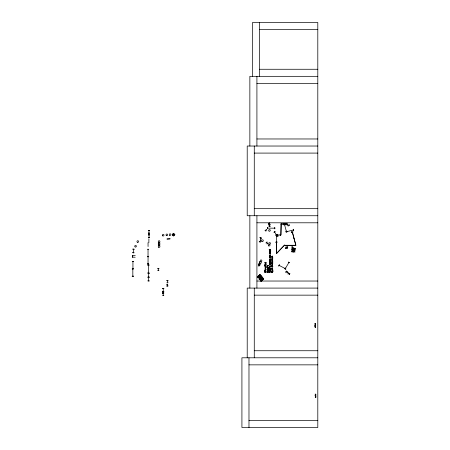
<?xml version="1.0" encoding="UTF-8"?>
<svg xmlns="http://www.w3.org/2000/svg" width="450" height="450" viewBox="0 0 450 450"><rect width="100%" height="100%" fill="white"/><g stroke="black" fill="none" stroke-linecap="round" stroke-linejoin="round"><path stroke-width="0.67" d="M269.398 224.961L269.55 226.086M148.978 230.591L149.046 237.549M148.933 232.734L148.995 235.288M148.944 235.153L148.944 232.903M293.884 238.472L293.963 238.466M133.307 252.669L133.504 249.266M132.626 257.248L132.744 255.51M132.756 257.141L132.609 255.476L135.253 255.594M135.18 257.248L132.643 257.136M288.844 262.609L285.373 268.487M132.936 268.459L132.936 261.517M132.829 276.182L132.834 269.111M148.044 249.334L148.033 256.376M163.192 295.397L163.254 288.416M276.463 235.131L276.401 235.024M283.702 223.836L283.343 224.032M173.486 234.861L173.419 234.388L173.593 234.883A0.951 0.951 0 0 0 173.509 234.557L173.852 234.804L173.453 234.731M287.032 224.032L285.907 224.432M260.556 237.651L260.769 238.922L260.629 237.634M285.306 268.599L279.124 265.399M286.678 231.727L293.512 229.894M285.154 269.173L285.722 267.975L285.204 269.196M148.078 256.978L148.022 263.925M276.396 235.007L276.632 253.446L276.373 242.01M288.034 273.999L288.636 272.818L288.034 273.999M265.584 230.676L266.411 229.838M267.705 228.116L274.748 228.189M276.688 234.945L280.204 234.945M287.972 225.518L289.187 225.006M173.436 233.466L172.333 234.726L173.694 235.918M264.938 230.338L265.933 231.216M265.972 229.292L266.861 230.271M259.757 241.701L260.578 240.879M260.291 275.068L257.788 277.639L257.265 277.082L259.886 274.641L260.409 275.197M257.293 277.116L259.959 274.714M257.355 277.178L259.988 274.742M257.423 277.251L260.077 274.843M259.076 277.267L260.848 275.664M259.132 277.335L260.927 275.749M258.981 278.91L261.608 276.48M259.076 279.017L261.658 276.531M259.284 279.236L261.945 276.834M261.973 276.868L259.369 279.332L262.052 276.947L261.54 276.401L258.919 278.848L259.442 279.405M262.463 277.386L260.707 279.011L261.056 279.382L262.794 277.746L262.451 277.38L260.764 279.073L262.581 277.515M260.977 279.298L262.721 277.661M261.034 279.354L262.755 277.701M260.668 280.721L263.261 278.246L260.606 280.654L261.096 281.171L263.717 278.724L263.194 278.168M260.702 280.749L263.312 278.297M260.938 281.002L263.559 278.556M260.977 281.042L263.588 278.589M261.067 281.137L263.644 278.651M274.028 232.234L275.169 231.559L273.999 232.183M274.652 232.042L276.452 234.928M173.475 234.793L173.846 234.844M285.553 223.903L286.003 225.152M286.836 223.363L287.286 224.606L286.841 223.357M287.657 224.966L288.169 226.187M289.524 225.613L288.951 224.421M286.172 271.648L287.303 272.284M173.419 234.647L173.565 234.551A0.968 0.968 0 0 1 173.571 234.889L173.52 234.906M283.894 224.888L285.171 224.544L283.877 224.826M259.92 237.651L261.225 237.437L259.931 237.724M261.456 238.821L260.156 239.102L261.45 238.815M270.191 226.164L268.892 226.412L270.191 226.159M269.37 224.094L269.539 225.382M168.019 280.389L166.697 280.479L168.013 280.356M167.479 282.218L167.4 280.513M166.86 282.324L168.176 282.167M167.828 284.141L166.506 284.265M167.985 285.947L166.669 286.037L167.985 285.913M315.422 324.456C315.338 325.271 314.966 324.506 315.501 323.949C315.034 323.781 315.073 324.832 315.444 324.489M266.597 242.511L267.407 243.546M259.386 262.384L259.408 264.555M259.83 263.852L259.841 265.174M258.514 264.375L259.836 264.364M258.514 264.448L259.836 264.437M258.514 264.606L259.841 264.583M258.846 264.707L258.902 264.381L258.868 264.707M258.733 265.809L259.054 265.809M258.739 266.108L259.054 266.102M148.584 273.572L148.635 276.851M147.949 277.217L149.271 277.2L147.949 277.284M147.954 280.912L149.282 280.907L147.954 280.845M274.776 228.819L274.759 227.492L274.843 228.819M148.348 230.569L149.67 230.58L148.348 230.518M158.951 268.701L157.629 268.74L158.951 268.695M157.629 270.585L158.957 270.579M162.506 291.887L163.834 291.921L162.506 291.926M162.506 293.681L163.834 293.647L162.512 293.738M259.566 29.559L317.801 29.559M259.566 69.266L317.801 69.266M317.801 76.326L249.857 76.326L249.857 146.031M256.916 83.385L317.801 83.385M256.916 138.971L317.801 138.971M317.801 146.031L247.213 146.031L247.213 215.736L317.801 215.736M254.273 153.09L317.801 153.09M254.273 208.676L317.801 208.676M256.916 222.795L317.801 222.795M148.911 238.933L148.854 242.781M148.016 242.691L148.078 246.538M259.329 261.281L259.346 263.469M256.916 281.031L317.801 281.031M317.801 288.09L247.213 288.09L247.213 357.795M254.273 295.149L317.801 295.149M254.273 350.736L317.801 350.736M317.801 357.795L241.92 357.795L241.92 427.5L317.801 427.5L317.801 22.5L252.506 22.5L252.506 76.326M248.979 364.854L317.801 364.854M248.979 420.441L317.801 420.441M289.485 274.112L288.371 273.476M288.411 273.409L289.507 274.044M284.558 224.713L286.363 231.424M148.584 280.828L148.584 277.414M260.668 275.698L261.056 276.114M262.305 277.476L262.693 277.892M263.582 278.933L262.98 278.286L263.565 278.949M259.678 274.753L260.257 275.417M260.646 275.805L260.949 276.126M261.326 276.519L261.911 277.183M262.299 277.571L262.603 277.892M259.656 274.922L260.106 275.406M261.309 276.688L261.759 277.172M262.963 278.454L263.413 278.938M259.886 276.514L260.184 276.834M261.54 278.28L261.838 278.601M259.706 276.683L260.01 277.003M261.36 278.443L261.664 278.769M259.549 276.829L259.852 277.149M261.202 278.589L261.506 278.916M261.821 279.517L262.271 280.001M258.514 275.991L258.964 276.474M259.374 276.992L259.673 277.312M260.168 277.757L260.618 278.241M261.028 278.758L261.326 279.079M259.256 277.104L259.554 277.425M260.91 278.871L261.208 279.191M258.249 276.238L258.699 276.722M259.903 278.004L260.353 278.488M261.557 279.771L262.007 280.254M258.013 276.457L258.463 276.941M259.667 278.224L260.117 278.707M261.321 279.99L261.771 280.474M257.743 276.705L258.199 277.189M259.397 278.471L259.852 278.955M261.051 280.238L261.506 280.721M257.569 276.868L258.019 277.352M259.222 278.634L259.673 279.118M260.876 280.401L261.326 280.884M269.291 224.572L269.19 223.296M277.037 234.675L275.901 235.361M167.293 285.913L167.192 284.209M315.804 394.132L315.073 394.155M158.31 268.746L158.271 270.534M163.834 295.464L162.512 295.504M259.852 263.852L259.909 265.174M259.307 263.16L259.329 265.753M149.276 277.048L147.954 276.986M149.124 272.295L147.803 272.306M148.731 249.238L147.409 249.249M148.708 256.759L147.381 256.764M148.438 265.264L148.444 272.216M133.566 268.65L132.238 268.656M133.521 269.027L132.199 269.111M259.566 22.5L259.566 76.326M256.916 76.326L256.916 146.031M256.916 215.736L256.916 288.09M254.273 146.031L254.273 215.736M254.273 288.09L254.273 357.795M249.857 215.736L249.857 288.09M248.979 357.795L248.979 427.5M314.876 325.474C315.883 325.8 315.411 325.26 314.876 325.474M315.152 395.758C316.153 396.101 315.692 395.522 315.152 395.758M132.666 252.709L133.987 252.799L132.666 252.709M132.823 249.131L134.145 249.221L132.823 249.131M315.844 394.914L315.293 394.959L315.844 394.914M315.827 394.408L315.276 394.453L315.827 394.408M315.579 325.024L314.904 325.198L315.579 325.058M315.855 395.308L315.174 395.483L315.855 395.308M291.938 249.396L292.567 249.474L291.938 249.396M292.393 251.702C291.06 251.792 292.494 252.422 292.393 251.702M292.438 246.864L291.932 246.842L292.438 246.864M266.006 264.251L266.001 264.358A0.922 0.922 0 0 1 265.916 264.656C266.884 262.344 262.71 265.674 266.006 264.251M266.006 266.524L266.001 266.631A0.922 0.922 0 0 1 265.916 266.929C266.884 264.623 262.71 267.952 266.006 266.524M266.006 269.707L266.001 269.814A0.922 0.922 0 0 1 265.916 270.113C266.664 267.84 262.839 271.024 266.006 269.707M268.211 272.104L268.206 272.211A0.922 0.922 0 0 1 268.127 272.509C268.886 270.259 265.033 273.398 268.211 272.104M315.084 326.306L315.63 326.391L315.084 326.306M315.36 396.596L315.906 396.675L315.371 396.551M272.801 266.411L272.666 266.867A0.636 0.636 0 0 1 272.379 267.086L271.89 267.114A0.675 0.675 0 0 1 271.637 266.996A0.63 0.63 0 0 1 271.468 266.788L271.597 266.141A0.804 0.804 0 0 0 271.575 266.546L272.093 266.934L272.604 266.541A0.821 0.821 0 0 0 272.588 266.136L272.801 266.411M294.339 251.769C295.262 252.495 295.267 251.595 294.339 251.769M270.951 268.762L269.623 268.999L270.349 268.487L269.623 267.992L270.951 268.762M273.161 271.052L271.834 271.288L272.554 270.776L271.834 270.281L273.161 271.052M291.864 251.421L291.752 250.987L292.517 251.404A3.184 3.184 0 0 1 292.252 251.415L291.864 251.421M294.587 250.042C293.934 250.808 296.139 249.913 294.598 250.014M267.39 270.124C267.677 270.731 267.502 269.539 268.059 270.681C268.976 270.248 267.75 269.134 267.39 270.124M269.601 263.07C269.837 263.841 269.786 262.322 270.197 263.621C271.226 263.357 270.006 261.996 269.601 263.07M271.811 269.584C272.098 270.197 271.924 269.004 272.481 270.141C273.398 269.713 272.171 268.594 271.811 269.584M294.334 250.712C295.532 251.269 294.936 250.447 294.334 250.712M315.157 326.323L315.557 326.374L315.169 326.295M315.433 396.608L315.832 396.658L315.433 396.608M270.591 250.088L270.377 250.386A0.737 0.737 0 0 0 270.439 250.099L269.612 250.245A0.849 0.849 0 0 1 269.634 249.817C269.685 250.864 270.287 249.131 270.591 250.088M272.801 258.874L272.588 259.172A0.737 0.737 0 0 0 272.644 258.885L271.822 259.031A0.849 0.849 0 0 1 271.845 258.604C271.896 259.65 272.498 257.918 272.801 258.874M272.801 262.924L272.588 263.222A0.737 0.737 0 0 0 272.644 262.929L271.845 263.143A0.849 0.849 0 0 1 271.845 262.648C271.901 263.706 272.492 261.962 272.801 262.924M264.786 271.817L264.774 272.469L266.141 272.469L265.601 272.267L266.141 271.474L264.786 271.817M271.412 271.817L271.406 272.469L272.773 272.469L272.233 272.267L272.773 271.474L271.412 271.817M268.38 267.722L267.998 268.267L267.396 267.885L267.733 267.283L267.964 268.093L268.166 267.356L268.38 267.722M270.591 255.656L270.208 256.202L269.606 255.814L269.944 255.212L270.174 256.022L270.377 255.285L270.591 255.656M270.591 264.262L270.208 264.808L269.606 264.426L269.944 263.818L270.174 264.628L270.377 263.897L270.591 264.262M270.591 266.175L270.208 266.721L269.606 266.338L269.944 265.731L270.174 266.541L270.377 265.809L270.591 266.175M270.591 269.634L270.208 270.18L269.606 269.798L269.944 269.19L270.174 270L270.377 269.263L270.591 269.634M272.801 261.067L272.419 261.613L271.817 261.225L272.154 260.623L272.385 261.433L272.588 260.696L272.801 261.067M264.786 265.162L264.774 265.793L266.141 265.793L265.618 265.596L265.382 264.825L264.786 265.162M264.786 270.619L264.774 271.249L266.141 271.249L265.618 271.052L265.382 270.281L264.786 270.619M266.169 267.699C265.753 268.858 263.784 268.701 265.989 267.699C263.784 266.704 265.748 266.541 266.169 267.699M269.601 256.697C268.718 258.03 271.783 257.805 269.752 256.832C270.765 256.506 270.281 256.078 269.601 256.697M269.601 260.612L269.623 261.259L270.562 261.259L269.752 260.747L270.562 260.331L269.601 260.612M269.601 270.675C268.718 272.008 271.783 271.783 269.752 270.81C270.793 270.495 270.242 270.039 269.601 270.675M271.811 256.376L271.834 257.023L272.773 257.023L271.963 256.506L272.773 256.089L271.811 256.376M271.811 259.751L271.834 260.392L272.773 260.392L271.963 259.881L272.773 259.464L271.811 259.751M271.811 265.067C270.923 266.4 273.994 266.169 271.963 265.196C273.004 264.881 272.447 264.426 271.811 265.067M271.811 268.346L271.834 268.993L272.773 268.993L271.963 268.481L272.773 268.065L271.811 268.346M268.38 271.012C268.234 271.727 266.636 271.305 267.412 271.108L268.38 271.012M270.591 257.709C270.444 258.429 268.847 258.007 269.623 257.811L270.591 257.709M270.591 262.119C270.433 262.822 268.858 262.418 269.623 262.215L270.591 262.119M272.801 261.951C272.649 262.665 271.058 262.249 271.834 262.046L272.801 261.951M269.758 252.405C270.242 253.676 270.737 251.443 269.758 252.405M271.969 257.698C272.441 258.975 272.964 256.736 271.969 257.698M287.01 246.853C286.746 247.792 287.949 247.523 287.477 247.151L287.792 246.797L287.01 246.853M287.01 247.714C286.706 248.676 287.966 248.372 287.477 248.012L287.792 247.657L287.032 247.674M267.396 268.954C268.852 270.945 269.089 266.569 267.396 268.954M269.606 251.151C271.063 253.142 271.299 248.76 269.606 251.151M269.606 253.688C269.415 254.385 270.624 254.526 270.591 253.806C270.653 252.72 268.504 253.176 269.606 253.688M269.606 259.515C271.063 261.501 271.299 257.124 269.606 259.515M293.687 248.276C293.181 248.113 293.659 249.171 293.692 248.248M295.009 248.777C294.373 248.648 295.11 249.699 295.037 248.732M295.009 249.412C294.368 249.238 295.11 250.352 295.037 249.368M292.562 247.309C292.646 247.995 290.959 247.185 292.562 247.309M292.562 248.631C292.247 249.66 291.662 248.265 292.562 248.631M293.884 249.621C293.867 250.678 292.539 249.176 293.884 249.621M292.562 250.273C290.256 250.341 293.034 249.266 292.562 250.273M293.884 250.588C292.298 251.044 293.389 249.497 293.884 250.588M270.591 252.472C269.511 254.284 269.511 250.661 270.591 252.472M272.801 257.771C271.721 259.582 271.721 255.96 272.801 257.771M291.943 248.248C292.77 248.687 292.32 247.286 291.943 248.248M293.265 249.255C294.981 249.958 293.411 248.237 293.276 249.232M294.339 248.451L295.211 248.484L294.339 248.451M293.884 247.989C292.995 248.321 293.209 247.331 293.884 247.989M293.884 251.927L293.012 251.944L293.884 251.927M293.884 251.438L293.012 251.454L293.884 251.438M268.234 270.259C267.801 271.024 267.913 269.381 268.234 270.259M270.444 263.205C270.011 263.976 270.124 262.327 270.444 263.205M272.649 269.719C272.222 270.489 272.334 268.841 272.649 269.719M270.433 253.761C269.724 254.919 269.646 252.585 270.433 253.761M264.96 271.834L264.943 272.267L265.433 272.267L265.337 271.71L264.96 271.834M268.228 269.032C267.514 270.191 267.435 267.857 268.228 269.032M270.433 251.224C269.724 252.382 269.646 250.054 270.433 251.224M270.433 259.588C269.724 260.747 269.646 258.412 270.433 259.588M271.592 271.834L271.575 272.267L272.064 272.267L271.969 271.71L271.592 271.834M264.96 265.168L264.943 265.596L265.455 265.596L265.365 265.039L264.96 265.168M264.96 270.624L264.943 271.052L265.455 271.052L265.365 270.495L264.96 270.624M292.078 249.412L292.427 249.474L292.112 249.373M267.564 267.637C267.576 268.757 268.132 267.013 267.564 267.637M269.775 255.572C269.775 256.697 270.366 254.919 269.775 255.572M269.775 264.178C269.786 265.303 270.343 263.531 269.775 264.178M269.775 266.091L270.034 266.541L269.798 266.034M269.775 269.55C269.775 270.675 270.366 268.898 269.775 269.55M271.98 260.983C272.008 262.102 272.526 260.347 271.98 260.983M258.469 276.311L258.75 276.396L258.469 276.311M260.123 278.077L260.404 278.162L260.123 278.077M261.776 279.844L262.058 279.928L261.776 279.844M293.738 249.109L293.417 249.075L293.738 249.109M293.411 249.773L293.738 249.795L293.428 249.756M279.309 264.791L278.792 266.017L279.309 264.791M284.754 268.296L285.874 269.01L284.754 268.296M288.332 262.097L289.446 262.817L288.332 262.102M286.431 271.058L285.829 272.239L286.431 271.058M287.646 271.761L287.038 272.942L287.64 271.755M289.862 273.527L289.243 274.702L289.845 273.516M173.498 233.319L172.266 234.726L173.7 235.98L174.932 234.574L173.498 233.319M259.245 241.228L260.134 242.213L259.245 241.228M260.235 240.238L261.129 241.217L260.235 240.238M284.591 245.07L276.688 253.339L284.591 245.07M260.803 275.614L259.054 277.245L259.403 277.616L261.129 275.963L260.798 275.614M261.045 275.873L259.301 277.509L261.09 275.923M267.036 242.038L266.074 242.955L267.036 242.038M267.947 243.101L266.985 244.018L267.941 243.101M315.636 326.779L315.045 327.105C316.749 327.077 313.847 327.392 315.489 326.762L314.933 326.7L315.636 326.779M315.911 397.063L315.321 397.395C317.025 397.361 314.123 397.676 315.765 397.052L315.208 396.984L315.911 397.063M266.141 262.479L265.804 263.222C267.531 264.195 262.069 262.243 266.141 262.479M265.635 262.671L264.999 262.918L265.635 263.166L265.635 262.671M286.509 231.109L286.791 232.403L286.504 231.114M293.428 229.258L293.704 230.552L293.428 229.258M287.004 231.39L285.75 231.812L287.004 231.39M292.483 232.605L295.886 245.312L284.417 245.306L295.853 245.306L292.483 232.605M269.792 223.11L268.493 223.363L269.792 223.11M269.983 224.505L268.678 224.747L269.983 224.494M270.006 224.781L268.701 225.028L270.006 224.775M315.523 323.758L314.798 323.871L315.523 323.758M170.049 238.843L167.029 239.023L170.049 238.843M258.508 263.863L258.452 265.185L258.508 263.863M149.265 273.347L147.943 273.431L149.265 273.347M267.671 227.492L267.615 228.819L267.666 227.492M276.654 234.321L276.593 235.643L276.654 234.321M280.288 234.321L280.221 235.643L280.288 234.321M277.093 234.917L275.766 235.001L277.093 234.917M149.67 237.667L148.348 237.752L149.67 237.667M277.093 242.078L275.771 242.162L277.093 242.078M148.731 256.399L147.409 256.483L148.731 256.399M133.56 261.422L132.238 261.495L133.56 261.416M148.708 263.919L147.386 263.998L148.708 263.919M149.124 265.061L147.803 265.146L149.124 265.061M133.526 276.188L132.199 276.272L133.526 276.188M163.879 288.309L162.557 288.388L163.879 288.309M163.879 291.938L162.557 292.022L163.879 291.938M281.149 223.532L280.896 234.968L281.149 223.532M285.637 223.836L281.048 224.094L285.637 223.836M270.174 249.306L269.196 249.497L270.174 249.306M270.562 261.529L269.623 261.731L270.562 261.529M272.773 263.543L271.834 263.739L272.773 263.543M271.991 263.931C271.485 264.673 273.336 264.831 271.991 263.931M268.014 265.331C265.787 264.938 268.262 267.621 268.014 265.742L268.352 265.742L268.014 265.331M267.863 265.719L267.227 265.719L267.863 266.181L267.863 265.719M269.781 266.867C269.274 267.604 271.125 267.767 269.781 266.867M269.561 267.683L269.196 267.851L269.561 267.683M269.364 271.496L269.196 272.548L269.364 272.121L270.562 272.121L269.364 271.924L269.364 271.496M162.591 235.789A0.821 0.821 0 0 0 163.969 235.406A0.821 0.821 0 0 0 162.945 234.411A0.821 0.821 0 0 0 162.591 235.789M173.199 235.367A0.827 0.827 0 0 0 174.437 234.653A0.827 0.827 0 0 0 173.199 233.938A0.827 0.827 0 0 0 173.199 235.367M169.661 235.361A0.827 0.827 0 0 0 170.904 234.641A0.827 0.827 0 0 0 169.661 233.927A0.827 0.827 0 0 0 169.661 235.361M166.427 235.558A0.827 0.827 0 0 0 167.67 234.844A0.827 0.827 0 0 0 166.427 234.124A0.827 0.827 0 0 0 166.427 235.558M158.681 247.303A0.838 0.838 0 0 0 159.936 246.578A0.838 0.838 0 0 0 158.681 245.852A0.838 0.838 0 0 0 158.681 247.303M158.692 245.61A0.827 0.827 0 0 0 159.936 244.896A0.827 0.827 0 0 0 158.692 244.181A0.827 0.827 0 0 0 158.692 245.61M158.692 243.922A0.827 0.827 0 0 0 159.93 243.208A0.827 0.827 0 0 0 158.692 242.494A0.827 0.827 0 0 0 158.692 243.922M158.687 242.252A0.827 0.827 0 0 0 159.924 241.537A0.827 0.827 0 0 0 158.687 240.823A0.827 0.827 0 0 0 158.687 242.252M260.106 263.227A0.827 0.827 0 0 0 261.343 262.513A0.827 0.827 0 0 0 260.106 261.799A0.827 0.827 0 0 0 260.106 263.227M260.64 261.45A0.827 0.827 0 0 0 261.877 260.73A0.827 0.827 0 0 0 260.64 260.016A0.827 0.827 0 0 0 260.64 261.45M268.746 245.903A0.821 0.821 0 0 0 269.977 245.188A0.821 0.821 0 0 0 268.746 244.479A0.821 0.821 0 0 0 268.746 245.903M269.066 231.086A0.827 0.827 0 0 0 270.304 230.372A0.827 0.827 0 0 0 269.066 229.657A0.827 0.827 0 0 0 269.066 231.086M269.274 244.125A0.827 0.827 0 0 0 270.517 243.411A0.827 0.827 0 0 0 269.274 242.696A0.827 0.827 0 0 0 269.274 244.125M262.091 241.318A0.827 0.827 0 0 0 263.329 240.604A0.827 0.827 0 0 0 262.091 239.884A0.827 0.827 0 0 0 262.091 241.318M285.705 248.529A0.827 0.827 0 0 0 286.948 247.815A0.827 0.827 0 0 0 285.705 247.095A0.827 0.827 0 0 0 285.705 248.529M137.374 242.269A0.827 0.827 0 0 0 138.617 241.554A0.827 0.827 0 0 0 137.374 240.84A0.827 0.827 0 0 0 137.374 242.269M135.152 246.938A0.827 0.827 0 0 0 136.389 246.218A0.827 0.827 0 0 0 135.152 245.503A0.827 0.827 0 0 0 135.152 246.938M276.907 236.616A0.827 0.827 0 0 0 278.145 235.901A0.827 0.827 0 0 0 276.907 235.181A0.827 0.827 0 0 0 276.907 236.616M291.701 232.639A0.827 0.827 0 0 0 292.939 231.924A0.827 0.827 0 0 0 291.701 231.21A0.827 0.827 0 0 0 291.701 232.639"/></g></svg>
